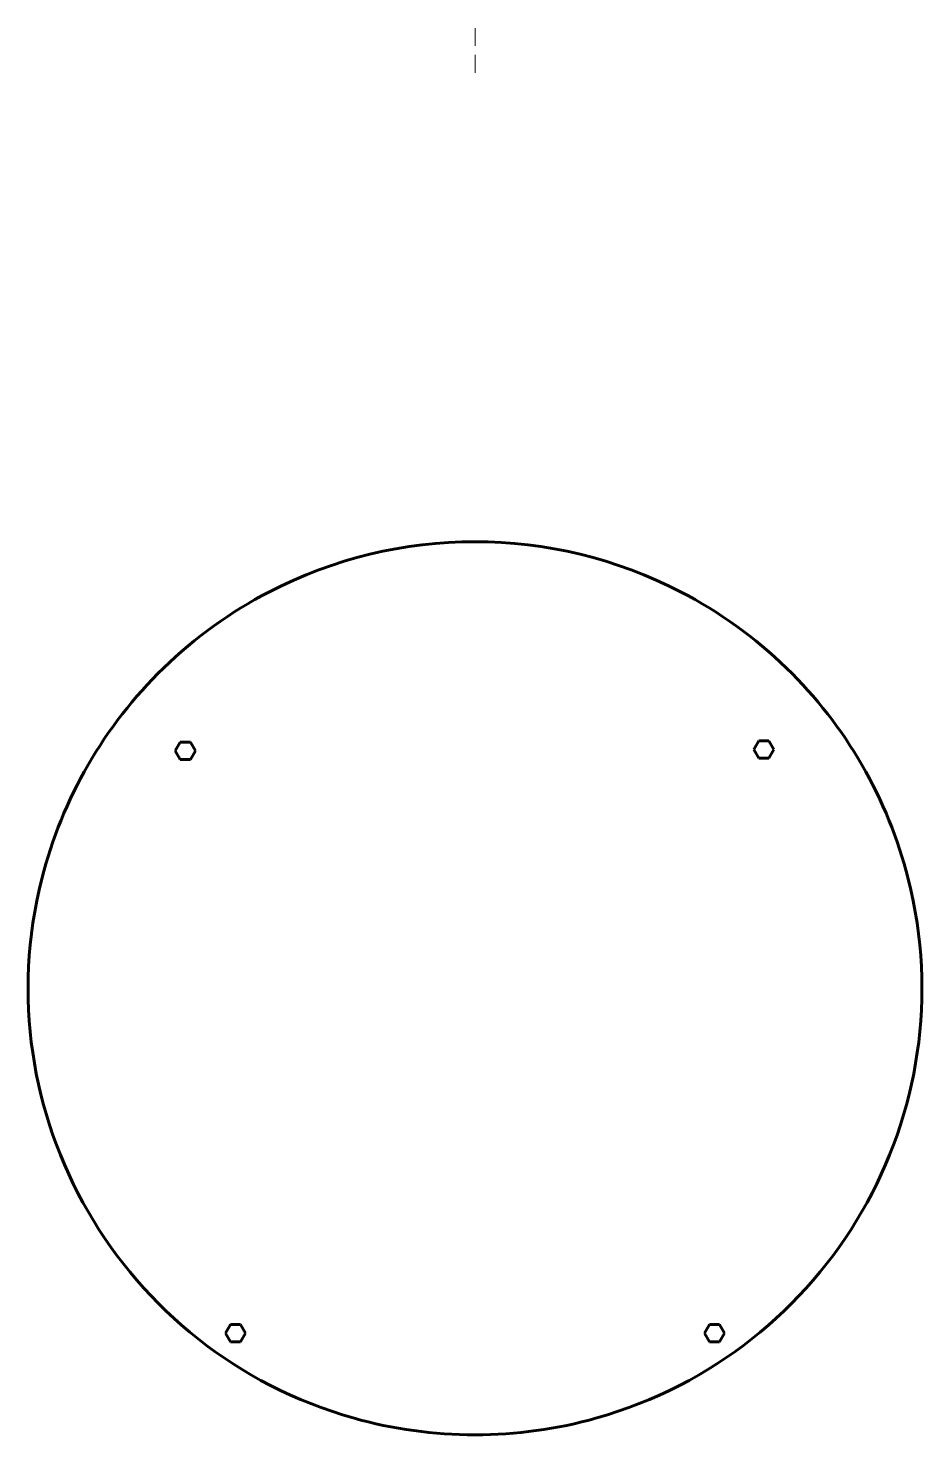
# Model space of a CAD drawing. Header units: millimetres. Extents: x -100 to 100, y -100 to 215.
import ezdxf

# ---------------------------------------------------------------- set-up
doc = ezdxf.new("R2010")
doc.units = ezdxf.units.MM
doc.linetypes.add('K5LT_BASIC', pattern=[0])
doc.linetypes.add('K5LT_DASHED', pattern=[6, 4, -2])

msp = doc.modelspace()

# ---------------------------------------------------------------- linework, layer by layer
at = {"color": 7, "linetype": 'K5LT_DASHED', "lineweight": 18}
msp.add_line((0, 205), (0, 215), dxfattribs=at)
at = {"color": 150, "linetype": 'K5LT_BASIC', "lineweight": 60, "true_color": 0x0080ff}
for p, q in [((-65.95, 55.1), (-67.08, 53.15)), ((-63.7, 55.1), (-65.95, 55.1)), ((-62.58, 53.15), (-63.7, 55.1)), ((63.52, 55.41), (62.4, 53.46)), ((65.77, 55.41), (63.52, 55.41)), ((66.9, 53.46), (65.77, 55.41)), ((-65.95, 51.21), (-67.08, 53.15)), ((-65.95, 51.21), (-63.7, 51.21)), ((-63.7, 51.21), (-62.58, 53.15)), ((63.52, 51.52), (62.4, 53.46)), ((63.52, 51.52), (65.77, 51.52)), ((65.77, 51.52), (66.9, 53.46)), ((-54.73, -75.27), (-55.86, -77.22)), ((-52.48, -75.27), (-54.73, -75.27)), ((-51.36, -77.22), (-52.48, -75.27)), ((52.48, -75.27), (51.36, -77.22)), ((54.73, -75.27), (52.48, -75.27)), ((55.86, -77.22), (54.73, -75.27)), ((-54.73, -79.16), (-55.86, -77.22)), ((-52.48, -79.16), (-51.36, -77.22)), ((52.48, -79.16), (51.36, -77.22)), ((54.73, -79.16), (55.86, -77.22)), ((-54.73, -79.16), (-52.48, -79.16)), ((52.48, -79.16), (54.73, -79.16))]:
    msp.add_line(p, q, dxfattribs=at)
for start, end in [(62.5987, 117.4013), (117.4013, 134.1936), (45.8064, 62.5987), (134.1936, 165.8064), (14.1936, 45.8064), (165.8064, 254.1936), (285.8064, 14.1936), (254.1936, 285.8064)]:
    msp.add_arc((0, 0), 100, start, end, dxfattribs=at)

doc.saveas('drawing.dxf')
